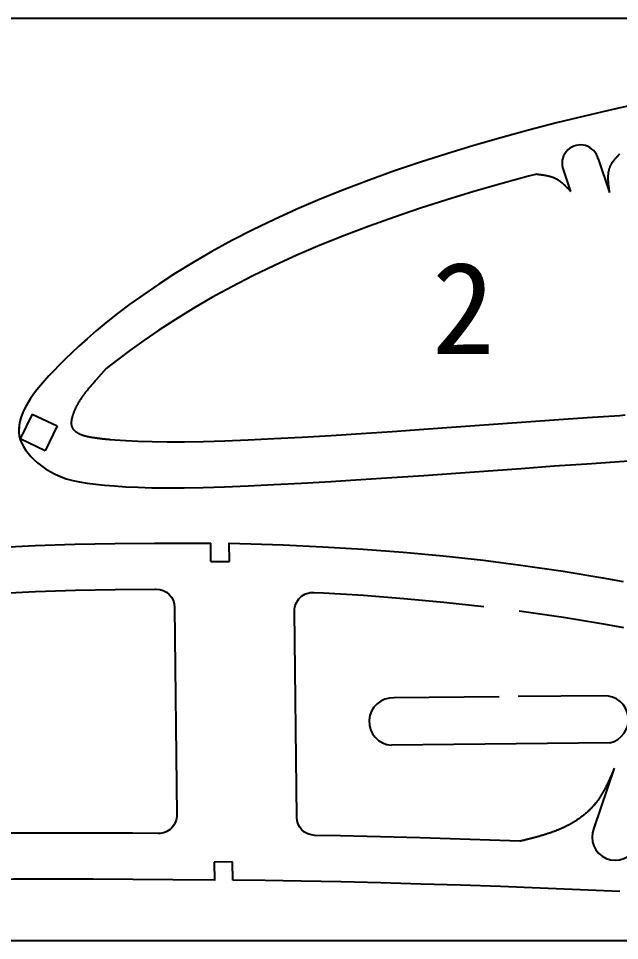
# Model space of a CAD drawing. Header units: millimetres. Extents: x -6564 to 404, y -3346 to 414.
# Drawn here: x -2293.8 to -2228.5, y -127 to -27 of the extents above; entities that cross this region are included whole.
import ezdxf

# ---------------------------------------------------------------- set-up
doc = ezdxf.new("R2010")
doc.units = ezdxf.units.MM
doc.layers.add('7', color=1, linetype='Continuous')
doc.styles.add('样式_4', font='txt', dxfattribs={"height": 10})

msp = doc.modelspace()

# ---------------------------------------------------------------- linework, layer by layer
at = {"color": 7}
for p, q in [((-1477.7821, -26.9943), (-2477.752, -26.9943)), ((-2230.863, -42.2314), (-2229.6524, -45.855)), ((-2234.726, -43.1585), (-2233.8652, -45.7454)), ((-2292.2744, -69.894), (-2293.5693, -72.6002)), ((-2292.2744, -69.894), (-2289.5683, -71.1889)), ((-2289.5683, -71.1889), (-2290.8632, -73.8951)), ((-2290.8632, -73.8951), (-2293.5693, -72.6002)), ((-2272.8719, -85.8977), (-2272.8932, -83.8978)), ((-2270.872, -85.8763), (-2270.8934, -83.8764)), ((-2272.8719, -85.8977), (-2270.872, -85.8763)), ((-2241.6205, -100.566), (-2252.9963, -100.6854)), ((-2230.2447, -100.4465), (-2239.5471, -100.5442)), ((-2229.5993, -105.5602), (-2253.2892, -105.809)), ((-2229.1246, -108.3034), (-2231.3402, -114.8164)), ((-2270.5248, -118.4536), (-2272.5247, -118.475)), ((-2272.5247, -118.475), (-2272.5034, -120.4748)), ((-2270.5034, -120.4611), (-2270.5248, -118.4536)), ((-2267.0002, -120.4801), (-2270.5034, -120.4611)), ((-2477.7821, -126.9943), (-1477.7821, -126.9943))]:
    msp.add_line(p, q, dxfattribs=at)
for points in [[(-2228.546, -41.704, 0), (-2228.566, -41.725, 0), (-2228.586, -41.746, 0), (-2228.606, -41.767, 0), (-2228.626, -41.788, 0), (-2228.646, -41.809, 0), (-2228.666, -41.831, 0), (-2228.686, -41.852, 0), (-2228.706, -41.873, 0), (-2228.726, -41.894, 0), (-2228.746, -41.915, 0), (-2228.766, -41.937, 0), (-2228.786, -41.958, 0), (-2228.806, -41.979, 0), (-2228.826, -42.001, 0), (-2228.846, -42.022, 0), (-2228.866, -42.043, 0), (-2228.886, -42.065, 0), (-2228.906, -42.086, 0), (-2228.926, -42.108, 0), (-2228.946, -42.129, 0), (-2228.966, -42.151, 0), (-2228.986, -42.172, 0), (-2229.006, -42.194, 0), (-2229.026, -42.216, 0), (-2229.046, -42.237, 0), (-2229.066, -42.259, 0), (-2229.086, -42.281, 0), (-2229.096, -42.303, 0), (-2229.116, -42.325, 0), (-2229.136, -42.347, 0), (-2229.156, -42.369, 0), (-2229.176, -42.391, 0), (-2229.186, -42.413, 0), (-2229.206, -42.435, 0), (-2229.226, -42.458, 0), (-2229.246, -42.48, 0), (-2229.256, -42.503, 0), (-2229.276, -42.525, 0), (-2229.296, -42.548, 0), (-2229.306, -42.57, 0), (-2229.326, -42.593, 0), (-2229.346, -42.616, 0), (-2229.356, -42.639, 0), (-2229.376, -42.662, 0), (-2229.386, -42.685, 0), (-2229.406, -42.708, 0), (-2229.416, -42.731, 0), (-2229.436, -42.755, 0), (-2229.446, -42.778, 0), (-2229.466, -42.802, 0), (-2229.476, -42.825, 0), (-2229.486, -42.849, 0), (-2229.506, -42.873, 0), (-2229.516, -42.897, 0), (-2229.526, -42.921, 0), (-2229.536, -42.945, 0), (-2229.556, -42.97, 0), (-2229.566, -42.994, 0), (-2229.576, -43.018, 0), (-2229.586, -43.043, 0), (-2229.596, -43.068, 0), (-2229.606, -43.093, 0), (-2229.616, -43.118, 0), (-2229.626, -43.143, 0), (-2229.636, -43.168, 0), (-2229.646, -43.193, 0), (-2229.656, -43.218, 0), (-2229.666, -43.244, 0), (-2229.676, -43.27, 0), (-2229.676, -43.295, 0), (-2229.686, -43.321, 0), (-2229.696, -43.347, 0), (-2229.706, -43.373, 0), (-2229.706, -43.399, 0), (-2229.716, -43.425, 0), (-2229.726, -43.452, 0), (-2229.726, -43.478, 0), (-2229.736, -43.504, 0), (-2229.746, -43.531, 0), (-2229.746, -43.558, 0), (-2229.756, -43.584, 0), (-2229.756, -43.611, 0), (-2229.766, -43.638, 0), (-2229.766, -43.665, 0), (-2229.766, -43.692, 0), (-2229.776, -43.719, 0), (-2229.776, -43.747, 0), (-2229.786, -43.774, 0), (-2229.786, -43.801, 0), (-2229.786, -43.829, 0), (-2229.786, -43.857, 0), (-2229.796, -43.884, 0), (-2229.796, -43.912, 0), (-2229.796, -43.94, 0), (-2229.796, -43.968, 0), (-2229.806, -43.996, 0), (-2229.806, -44.024, 0), (-2229.806, -44.052, 0), (-2229.806, -44.08, 0), (-2229.806, -44.108, 0), (-2229.806, -44.137, 0), (-2229.806, -44.165, 0), (-2229.806, -44.193, 0), (-2229.806, -44.222, 0), (-2229.806, -44.25, 0), (-2229.806, -44.279, 0), (-2229.806, -44.308, 0), (-2229.806, -44.337, 0), (-2229.806, -44.365, 0), (-2229.806, -44.394, 0), (-2229.806, -44.423, 0), (-2229.806, -44.452, 0), (-2229.806, -44.481, 0), (-2229.806, -44.51, 0), (-2229.806, -44.539, 0), (-2229.806, -44.569, 0), (-2229.796, -44.598, 0), (-2229.796, -44.627, 0), (-2229.796, -44.656, 0), (-2229.796, -44.686, 0), (-2229.796, -44.715, 0), (-2229.786, -44.745, 0), (-2229.786, -44.774, 0), (-2229.786, -44.804, 0), (-2229.786, -44.833, 0), (-2229.776, -44.863, 0), (-2229.776, -44.893, 0), (-2229.776, -44.922, 0), (-2229.776, -44.952, 0), (-2229.766, -44.982, 0), (-2229.766, -45.012, 0), (-2229.766, -45.041, 0), (-2229.756, -45.071, 0), (-2229.756, -45.101, 0), (-2229.756, -45.131, 0), (-2229.746, -45.161, 0), (-2229.746, -45.191, 0), (-2229.746, -45.221, 0), (-2229.736, -45.251, 0), (-2229.736, -45.281, 0), (-2229.726, -45.311, 0), (-2229.726, -45.341, 0), (-2229.726, -45.371, 0), (-2229.716, -45.402, 0), (-2229.716, -45.432, 0), (-2229.706, -45.462, 0), (-2229.706, -45.492, 0), (-2229.696, -45.522, 0), (-2229.696, -45.552, 0), (-2229.696, -45.583, 0), (-2229.686, -45.613, 0), (-2229.686, -45.643, 0), (-2229.676, -45.673, 0), (-2229.676, -45.704, 0), (-2229.666, -45.734, 0), (-2229.666, -45.764, 0), (-2229.666, -45.794, 0), (-2229.656, -45.825, 0), (-2229.656, -45.855, 0)], [(-2237.536, -43.876, 0), (-2237.506, -43.88, 0), (-2237.476, -43.883, 0), (-2237.456, -43.886, 0), (-2237.426, -43.889, 0), (-2237.396, -43.892, 0), (-2237.366, -43.895, 0), (-2237.346, -43.898, 0), (-2237.316, -43.901, 0), (-2237.286, -43.904, 0), (-2237.256, -43.908, 0), (-2237.236, -43.911, 0), (-2237.206, -43.914, 0), (-2237.176, -43.917, 0), (-2237.146, -43.921, 0), (-2237.126, -43.924, 0), (-2237.096, -43.928, 0), (-2237.066, -43.931, 0), (-2237.046, -43.934, 0), (-2237.016, -43.938, 0), (-2236.986, -43.942, 0), (-2236.956, -43.945, 0), (-2236.936, -43.949, 0), (-2236.906, -43.953, 0), (-2236.876, -43.957, 0), (-2236.856, -43.961, 0), (-2236.826, -43.965, 0), (-2236.796, -43.969, 0), (-2236.766, -43.973, 0), (-2236.746, -43.977, 0), (-2236.716, -43.981, 0), (-2236.686, -43.986, 0), (-2236.666, -43.99, 0), (-2236.636, -43.995, 0), (-2236.606, -43.999, 0), (-2236.586, -44.004, 0), (-2236.556, -44.009, 0), (-2236.526, -44.014, 0), (-2236.506, -44.019, 0), (-2236.476, -44.024, 0), (-2236.446, -44.029, 0), (-2236.426, -44.034, 0), (-2236.396, -44.04, 0), (-2236.376, -44.045, 0), (-2236.346, -44.051, 0), (-2236.316, -44.057, 0), (-2236.296, -44.063, 0), (-2236.266, -44.069, 0), (-2236.246, -44.075, 0), (-2236.216, -44.081, 0), (-2236.186, -44.088, 0), (-2236.166, -44.094, 0), (-2236.136, -44.101, 0), (-2236.116, -44.108, 0), (-2236.086, -44.115, 0), (-2236.066, -44.122, 0), (-2236.036, -44.13, 0), (-2236.016, -44.137, 0), (-2235.986, -44.145, 0), (-2235.966, -44.153, 0), (-2235.936, -44.161, 0), (-2235.916, -44.169, 0), (-2235.886, -44.177, 0), (-2235.866, -44.186, 0), (-2235.836, -44.194, 0), (-2235.816, -44.203, 0), (-2235.786, -44.212, 0), (-2235.766, -44.221, 0), (-2235.736, -44.231, 0), (-2235.716, -44.24, 0), (-2235.696, -44.25, 0), (-2235.666, -44.26, 0), (-2235.646, -44.27, 0), (-2235.616, -44.28, 0), (-2235.596, -44.291, 0), (-2235.576, -44.302, 0), (-2235.546, -44.313, 0), (-2235.526, -44.324, 0), (-2235.506, -44.335, 0), (-2235.476, -44.347, 0), (-2235.456, -44.359, 0), (-2235.436, -44.371, 0), (-2235.406, -44.383, 0), (-2235.386, -44.395, 0), (-2235.366, -44.408, 0), (-2235.346, -44.421, 0), (-2235.316, -44.434, 0), (-2235.296, -44.447, 0), (-2235.276, -44.461, 0), (-2235.256, -44.474, 0), (-2235.236, -44.488, 0), (-2235.206, -44.502, 0), (-2235.186, -44.516, 0), (-2235.166, -44.531, 0), (-2235.146, -44.545, 0), (-2235.126, -44.56, 0), (-2235.106, -44.575, 0), (-2235.076, -44.59, 0), (-2235.056, -44.605, 0), (-2235.036, -44.621, 0), (-2235.016, -44.636, 0), (-2234.996, -44.652, 0), (-2234.976, -44.668, 0), (-2234.956, -44.684, 0), (-2234.936, -44.7, 0), (-2234.916, -44.717, 0), (-2234.896, -44.733, 0), (-2234.866, -44.75, 0), (-2234.846, -44.766, 0), (-2234.826, -44.783, 0), (-2234.806, -44.8, 0), (-2234.786, -44.818, 0), (-2234.766, -44.835, 0), (-2234.746, -44.852, 0), (-2234.726, -44.87, 0), (-2234.706, -44.888, 0), (-2234.686, -44.905, 0), (-2234.666, -44.923, 0), (-2234.646, -44.941, 0), (-2234.626, -44.96, 0), (-2234.606, -44.978, 0), (-2234.586, -44.996, 0), (-2234.566, -45.015, 0), (-2234.546, -45.033, 0), (-2234.526, -45.052, 0), (-2234.506, -45.071, 0), (-2234.496, -45.089, 0), (-2234.476, -45.108, 0), (-2234.456, -45.127, 0), (-2234.436, -45.147, 0), (-2234.416, -45.166, 0), (-2234.396, -45.185, 0), (-2234.376, -45.204, 0), (-2234.356, -45.224, 0), (-2234.336, -45.243, 0), (-2234.316, -45.263, 0), (-2234.296, -45.282, 0), (-2234.276, -45.302, 0), (-2234.256, -45.322, 0), (-2234.246, -45.342, 0), (-2234.226, -45.362, 0), (-2234.206, -45.381, 0), (-2234.186, -45.401, 0), (-2234.166, -45.421, 0), (-2234.146, -45.441, 0), (-2234.126, -45.462, 0), (-2234.106, -45.482, 0), (-2234.086, -45.502, 0), (-2234.076, -45.522, 0), (-2234.056, -45.542, 0), (-2234.036, -45.562, 0), (-2234.016, -45.583, 0), (-2233.996, -45.603, 0), (-2233.976, -45.623, 0), (-2233.956, -45.644, 0), (-2233.936, -45.664, 0), (-2233.926, -45.684, 0), (-2233.906, -45.705, 0), (-2233.886, -45.725, 0), (-2233.866, -45.745, 0)], [(-2285.316, -66.189, 0), (-2285.346, -66.227, 0), (-2285.386, -66.266, 0), (-2285.416, -66.305, 0), (-2285.456, -66.344, 0), (-2285.486, -66.383, 0), (-2285.526, -66.421, 0), (-2285.556, -66.46, 0), (-2285.596, -66.499, 0), (-2285.626, -66.538, 0), (-2285.666, -66.577, 0), (-2285.696, -66.616, 0), (-2285.726, -66.655, 0), (-2285.766, -66.694, 0), (-2285.796, -66.733, 0), (-2285.836, -66.773, 0), (-2285.866, -66.812, 0), (-2285.906, -66.851, 0), (-2285.936, -66.891, 0), (-2285.976, -66.93, 0), (-2286.006, -66.97, 0), (-2286.036, -67.009, 0), (-2286.076, -67.049, 0), (-2286.106, -67.089, 0), (-2286.136, -67.129, 0), (-2286.176, -67.169, 0), (-2286.206, -67.209, 0), (-2286.246, -67.249, 0), (-2286.276, -67.289, 0), (-2286.306, -67.33, 0), (-2286.336, -67.37, 0), (-2286.376, -67.411, 0), (-2286.406, -67.452, 0), (-2286.436, -67.493, 0), (-2286.476, -67.534, 0), (-2286.506, -67.575, 0), (-2286.536, -67.617, 0), (-2286.566, -67.658, 0), (-2286.596, -67.7, 0), (-2286.636, -67.742, 0), (-2286.666, -67.784, 0), (-2286.696, -67.826, 0), (-2286.726, -67.868, 0), (-2286.756, -67.911, 0), (-2286.786, -67.953, 0), (-2286.816, -67.996, 0), (-2286.846, -68.039, 0), (-2286.876, -68.083, 0), (-2286.906, -68.126, 0), (-2286.936, -68.17, 0), (-2286.966, -68.214, 0), (-2286.996, -68.258, 0), (-2287.026, -68.302, 0), (-2287.056, -68.346, 0), (-2287.086, -68.391, 0), (-2287.116, -68.436, 0), (-2287.136, -68.481, 0), (-2287.166, -68.527, 0), (-2287.196, -68.572, 0), (-2287.226, -68.618, 0), (-2287.246, -68.664, 0), (-2287.276, -68.711, 0), (-2287.306, -68.757, 0), (-2287.326, -68.804, 0), (-2287.356, -68.851, 0), (-2287.386, -68.899, 0), (-2287.406, -68.946, 0), (-2287.436, -68.994, 0), (-2287.456, -69.042, 0), (-2287.486, -69.091, 0), (-2287.506, -69.14, 0), (-2287.526, -69.189, 0), (-2287.556, -69.238, 0), (-2287.576, -69.288, 0), (-2287.606, -69.338, 0), (-2287.626, -69.388, 0), (-2287.646, -69.439, 0), (-2287.666, -69.49, 0), (-2287.686, -69.541, 0), (-2287.716, -69.592, 0), (-2287.736, -69.644, 0), (-2287.756, -69.696, 0), (-2287.776, -69.749, 0), (-2287.796, -69.802, 0), (-2287.816, -69.855, 0), (-2287.836, -69.908, 0), (-2287.856, -69.962, 0), (-2287.866, -70.015, 0), (-2287.886, -70.069, 0), (-2287.906, -70.122, 0), (-2287.916, -70.176, 0), (-2287.936, -70.229, 0), (-2287.946, -70.282, 0), (-2287.966, -70.335, 0), (-2287.976, -70.388, 0), (-2287.986, -70.44, 0), (-2287.996, -70.493, 0), (-2288.006, -70.544, 0), (-2288.016, -70.595, 0), (-2288.016, -70.646, 0), (-2288.026, -70.696, 0), (-2288.026, -70.745, 0), (-2288.026, -70.794, 0), (-2288.036, -70.842, 0), (-2288.036, -70.889, 0), (-2288.026, -70.935, 0), (-2288.026, -70.981, 0), (-2288.026, -71.025, 0), (-2288.016, -71.069, 0), (-2288.006, -71.112, 0), (-2287.996, -71.154, 0), (-2287.986, -71.195, 0), (-2287.976, -71.235, 0), (-2287.956, -71.274, 0), (-2287.946, -71.313, 0), (-2287.926, -71.351, 0), (-2287.906, -71.388, 0), (-2287.886, -71.424, 0), (-2287.866, -71.459, 0), (-2287.846, -71.494, 0), (-2287.816, -71.527, 0), (-2287.796, -71.561, 0), (-2287.766, -71.593, 0), (-2287.736, -71.625, 0), (-2287.716, -71.655, 0), (-2287.676, -71.686, 0), (-2287.646, -71.715, 0), (-2287.616, -71.744, 0), (-2287.586, -71.772, 0), (-2287.546, -71.8, 0), (-2287.506, -71.826, 0), (-2287.476, -71.853, 0), (-2287.436, -71.878, 0), (-2287.396, -71.903, 0), (-2287.356, -71.927, 0), (-2287.316, -71.951, 0), (-2287.266, -71.974, 0), (-2287.226, -71.997, 0), (-2287.176, -72.019, 0), (-2287.136, -72.04, 0), (-2287.086, -72.061, 0), (-2287.036, -72.081, 0), (-2286.986, -72.101, 0), (-2286.936, -72.12, 0), (-2286.886, -72.139, 0), (-2286.836, -72.157, 0), (-2286.786, -72.175, 0), (-2286.736, -72.193, 0), (-2286.676, -72.209, 0), (-2286.626, -72.226, 0), (-2286.566, -72.242, 0), (-2286.506, -72.257, 0), (-2286.456, -72.272, 0), (-2286.396, -72.287, 0), (-2286.336, -72.301, 0), (-2286.276, -72.315, 0), (-2286.216, -72.329, 0), (-2286.156, -72.342, 0), (-2286.096, -72.355, 0), (-2286.036, -72.367, 0), (-2285.966, -72.379, 0), (-2285.906, -72.391, 0), (-2285.846, -72.402, 0), (-2285.776, -72.414, 0), (-2285.716, -72.424, 0), (-2285.646, -72.435, 0), (-2285.586, -72.445, 0), (-2285.516, -72.455, 0), (-2285.446, -72.465, 0), (-2285.386, -72.475, 0), (-2285.316, -72.484, 0), (-2285.246, -72.493, 0), (-2285.176, -72.502, 0), (-2285.116, -72.511, 0), (-2285.046, -72.519, 0), (-2284.976, -72.527, 0), (-2284.906, -72.535, 0), (-2284.836, -72.543, 0), (-2284.766, -72.551, 0), (-2284.696, -72.559, 0), (-2284.626, -72.567, 0), (-2284.556, -72.574, 0), (-2284.476, -72.581, 0), (-2284.406, -72.589, 0), (-2284.336, -72.596, 0), (-2284.266, -72.603, 0), (-2284.196, -72.61, 0), (-2284.126, -72.617, 0), (-2284.056, -72.624, 0), (-2283.976, -72.631, 0), (-2283.906, -72.637, 0), (-2283.836, -72.644, 0)], [(-2229.1259, -108.3035, 0), (-2229.1552, -108.3708, 0), (-2229.1845, -108.4371, 0), (-2229.2138, -108.5044, 0), (-2229.2331, -108.5706, 0), (-2229.2623, -108.638, 0), (-2229.2916, -108.7043, 0), (-2229.3209, -108.7716, 0), (-2229.3502, -108.8379, 0), (-2229.3795, -108.9052, 0), (-2229.4088, -108.9715, 0), (-2229.4381, -109.0379, 0), (-2229.4674, -109.1052, 0), (-2229.4967, -109.1715, 0), (-2229.526, -109.2378, 0), (-2229.5553, -109.3041, 0), (-2229.5846, -109.3704, 0), (-2229.6139, -109.4357, 0), (-2229.6432, -109.5021, 0), (-2229.6725, -109.5674, 0), (-2229.7018, -109.6337, 0), (-2229.7311, -109.699, 0), (-2229.7604, -109.7643, 0), (-2229.7897, -109.8296, 0), (-2229.819, -109.895, 0), (-2229.8583, -109.9604, 0), (-2229.8876, -110.0247, 0), (-2229.9169, -110.09, 0), (-2229.9462, -110.1543, 0), (-2229.9855, -110.2188, 0), (-2230.0149, -110.2831, 0), (-2230.0442, -110.3474, 0), (-2230.0735, -110.4107, 0), (-2230.1128, -110.4741, 0), (-2230.1422, -110.5374, 0), (-2230.1815, -110.6009, 0), (-2230.2108, -110.6642, 0), (-2230.2501, -110.7266, 0), (-2230.2795, -110.7889, 0), (-2230.3188, -110.8513, 0), (-2230.3482, -110.9137, 0), (-2230.3875, -110.9751, 0), (-2230.4169, -111.0364, 0), (-2230.4562, -111.0978, 0), (-2230.4955, -111.1592, 0), (-2230.5349, -111.2197, 0), (-2230.5643, -111.28, 0), (-2230.6036, -111.3404, 0), (-2230.643, -111.3998, 0), (-2230.6824, -111.4592, 0), (-2230.7217, -111.5187, 0), (-2230.7611, -111.5781, 0), (-2230.8005, -111.6365, 0), (-2230.8399, -111.6949, 0), (-2230.8792, -111.7524, 0), (-2230.9186, -111.8098, 0), (-2230.968, -111.8673, 0), (-2231.0074, -111.9237, 0), (-2231.0468, -111.9812, 0), (-2231.0962, -112.0367, 0), (-2231.1356, -112.0931, 0), (-2231.1851, -112.1476, 0), (-2231.2245, -112.2031, 0), (-2231.2739, -112.2576, 0), (-2231.3133, -112.312, 0), (-2231.3627, -112.3656, 0), (-2231.4122, -112.4191, 0), (-2231.4616, -112.4726, 0), (-2231.501, -112.525, 0), (-2231.5505, -112.5776, 0), (-2231.5999, -112.6291, 0), (-2231.6494, -112.6806, 0), (-2231.6989, -112.7312, 0), (-2231.7583, -112.7828, 0), (-2231.8078, -112.8323, 0), (-2231.8573, -112.8829, 0), (-2231.9067, -112.9314, 0), (-2231.9562, -112.9809, 0), (-2232.0157, -113.0296, 0), (-2232.0652, -113.0781, 0), (-2232.1147, -113.1256, 0), (-2232.1742, -113.1732, 0), (-2232.2237, -113.2198, 0), (-2232.2832, -113.2664, 0), (-2232.3427, -113.3131, 0), (-2232.3922, -113.3586, 0), (-2232.4517, -113.4042, 0), (-2232.5013, -113.4487, 0), (-2232.5608, -113.4934, 0), (-2232.6203, -113.537, 0), (-2232.6799, -113.5807, 0), (-2232.7394, -113.6243, 0), (-2232.789, -113.6668, 0), (-2232.8485, -113.7095, 0), (-2232.9081, -113.7511, 0), (-2232.9676, -113.7927, 0), (-2233.0272, -113.8344, 0), (-2233.0867, -113.875, 0), (-2233.1463, -113.9147, 0), (-2233.2059, -113.9553, 0), (-2233.2655, -113.9939, 0), (-2233.3251, -114.0336, 0), (-2233.3947, -114.0723, 0), (-2233.4543, -114.1099, 0), (-2233.5139, -114.1476, 0), (-2233.5735, -114.1852, 0), (-2233.6331, -114.2219, 0), (-2233.7027, -114.2586, 0), (-2233.7623, -114.2942, 0), (-2233.8219, -114.3299, 0), (-2233.8816, -114.3645, 0), (-2233.9512, -114.3993, 0), (-2234.0108, -114.4339, 0), (-2234.0705, -114.4675, 0), (-2234.1401, -114.5013, 0), (-2234.1998, -114.5339, 0), (-2234.2694, -114.5667, 0), (-2234.3291, -114.5983, 0), (-2234.3888, -114.6299, 0), (-2234.4584, -114.6617, 0), (-2234.5181, -114.6923, 0), (-2234.5878, -114.7231, 0), (-2234.6475, -114.7537, 0), (-2234.7172, -114.7834, 0), (-2234.7768, -114.8131, 0), (-2234.8465, -114.8418, 0), (-2234.9062, -114.8705, 0), (-2234.9759, -114.8992, 0), (-2235.0456, -114.927, 0), (-2235.1054, -114.9546, 0), (-2235.1751, -114.9823, 0), (-2235.2348, -115.009, 0), (-2235.3045, -115.0357, 0), (-2235.3742, -115.0625, 0), (-2235.434, -115.0881, 0), (-2235.5037, -115.1138, 0), (-2235.5734, -115.1396, 0), (-2235.6332, -115.1642, 0), (-2235.7029, -115.189, 0), (-2235.7726, -115.2137, 0), (-2235.8424, -115.2385, 0), (-2235.9021, -115.2621, 0), (-2235.9719, -115.2858, 0), (-2236.0416, -115.3096, 0), (-2236.1114, -115.3323, 0), (-2236.1712, -115.355, 0), (-2236.2409, -115.3777, 0), (-2236.3107, -115.4005, 0), (-2236.3804, -115.4232, 0), (-2236.4502, -115.445, 0), (-2236.52, -115.4667, 0), (-2236.5798, -115.4883, 0), (-2236.6495, -115.5091, 0), (-2236.7193, -115.5308, 0), (-2236.7891, -115.5516, 0), (-2236.8589, -115.5723, 0), (-2236.9287, -115.5931, 0), (-2236.9984, -115.6128, 0), (-2237.0682, -115.6335, 0), (-2237.128, -115.6532, 0), (-2237.1978, -115.6729, 0), (-2237.2676, -115.6927, 0), (-2237.3374, -115.7114, 0), (-2237.4072, -115.7312, 0), (-2237.477, -115.7499, 0), (-2237.5468, -115.7697, 0), (-2237.6166, -115.7884, 0), (-2237.6864, -115.8071, 0), (-2237.7562, -115.8259, 0), (-2237.826, -115.8436, 0), (-2237.8958, -115.8624, 0), (-2237.9657, -115.8801, 0), (-2238.0355, -115.8989, 0), (-2238.1053, -115.9166, 0), (-2238.1751, -115.9344, 0), (-2238.2449, -115.9521, 0), (-2238.3147, -115.9699, 0), (-2238.3845, -115.9876, 0), (-2238.4543, -116.0053, 0), (-2238.5242, -116.0231, 0), (-2238.594, -116.0408, 0), (-2238.6638, -116.0576, 0), (-2238.7336, -116.0753, 0), (-2238.8034, -116.0921, 0), (-2238.8733, -116.1098, 0), (-2238.9431, -116.1266, 0), (-2239.0129, -116.1443, 0), (-2239.0827, -116.1611, 0), (-2239.1525, -116.1778, 0), (-2239.2224, -116.1955, 0), (-2239.2922, -116.2123, 0), (-2239.362, -116.23, 0)]]:
    msp.add_polyline3d(points, dxfattribs=at)
for centre, radius, start, end in [((-2232.7945, -42.6948), 1.9864, 13.492576, 193.498791), ((-2253.1428, -103.2472), 2.566, 86.728374, 266.728374), ((-2230.1719, -103.0349), 2.5894, 282.776366, 91.611115), ((-2229.0301, -115.7809), 2.5034, 157.339215, 337.339215)]:
    msp.add_arc(centre, radius, start, end, dxfattribs=at)
at = {"layer": '7', "color": 7, "linetype": 'Continuous'}
for points in [[(-2226.2021, -36.192), (-2229.2875, -36.8668), (-2232.3532, -37.5762), (-2235.3981, -38.3234), (-2238.4182, -39.1055), (-2241.4116, -39.9245), (-2244.3641, -40.773), (-2247.2748, -41.66), (-2250.1406, -42.5785), (-2252.9506, -43.534), (-2255.7058, -44.5215), (-2258.392, -45.5403), (-2261.0073, -46.5927), (-2263.5446, -47.6748), (-2265.9927, -48.781), (-2268.3439, -49.9207), (-2270.6049, -51.0855), (-2272.7615, -52.2669), (-2274.8062, -53.4543), (-2276.7276, -54.636), (-2278.5161, -55.7943), (-2280.1622, -56.9155), (-2281.6616, -57.9878), (-2283.016, -59.0092), (-2284.2364, -59.9732), (-2285.3307, -60.8775), (-2286.3099, -61.7279), (-2287.1882, -62.5237), (-2287.9786, -63.2646), (-2288.6901, -63.9562), (-2289.335, -64.6), (-2289.9213, -65.1999), (-2290.4552, -65.7607), (-2290.937, -66.2902), (-2291.3739, -66.7952), (-2291.767, -67.2788), (-2292.1195, -67.7458), (-2292.4364, -68.197), (-2292.7189, -68.6354), (-2292.964, -69.0641), (-2293.1738, -69.485), (-2293.3523, -69.8971), (-2293.4926, -70.3034), (-2293.5956, -70.7041), (-2293.6653, -71.0959), (-2293.6937, -71.4791)], [(-2230.863, -42.2314), (-2230.863, -42.2314)], [(-2237.534, -43.8765), (-2238.4182, -44.1055), (-2241.4116, -44.9245), (-2244.3641, -45.773), (-2247.2748, -46.66), (-2250.1406, -47.5785), (-2252.9506, -48.534), (-2255.7058, -49.5215), (-2258.392, -50.5403), (-2261.0073, -51.5927), (-2263.5446, -52.6748), (-2265.9927, -53.781), (-2268.3439, -54.9207), (-2270.6049, -56.0855), (-2272.7615, -57.2669), (-2274.8062, -58.4543), (-2276.7276, -59.636), (-2278.5161, -60.7943), (-2280.1622, -61.9155), (-2281.6616, -62.9878), (-2283.016, -64.0092), (-2284.2364, -64.9732), (-2285.3136, -66.1887)], [(-2283.8359, -72.6444), (-2283.2922, -72.6899), (-2282.0903, -72.7719), (-2280.7547, -72.8366), (-2279.2666, -72.8875), (-2277.6065, -72.9145), (-2275.7523, -72.9122), (-2273.6848, -72.8753), (-2271.3766, -72.7968), (-2268.8192, -72.686), (-2266.0156, -72.5458), (-2263.0092, -72.3876), (-2259.845, -72.2079), (-2256.5711, -72.009), (-2253.2053, -71.7854), (-2249.7669, -71.5482), (-2246.274, -71.297), (-2242.7389, -71.0422), (-2239.1858, -70.785), (-2235.6267, -70.5301), (-2232.0708, -70.28), (-2228.5172, -70.0359), (-2227.9375, -69.9971)], [(-2293.6937, -71.0959), (-2293.7221, -71.4791), (-2293.7145, -71.8636), (-2293.6601, -72.2538), (-2293.5577, -72.6446), (-2293.4111, -73.0319), (-2293.2213, -73.4138), (-2292.9893, -73.7881), (-2292.7189, -74.1538), (-2292.4122, -74.5127), (-2292.0681, -74.8609), (-2291.6877, -75.1984), (-2291.273, -75.5301), (-2290.8187, -75.8441), (-2290.3218, -76.1436), (-2289.7844, -76.4256), (-2289.199, -76.6831), (-2288.5614, -76.9055), (-2287.8678, -77.1009), (-2287.1149, -77.2622), (-2286.293, -77.393), (-2285.3943, -77.5034), (-2284.408, -77.5989), (-2283.3205, -77.6899), (-2282.1187, -77.7719), (-2280.7831, -77.8366), (-2279.295, -77.8875), (-2277.6349, -77.9145), (-2275.7807, -77.9122), (-2273.7132, -77.8753), (-2271.405, -77.7968), (-2268.8476, -77.686), (-2266.044, -77.5458), (-2263.0376, -77.3876), (-2259.8734, -77.2079), (-2256.5995, -77.009), (-2253.2337, -76.7854), (-2249.7953, -76.5482), (-2246.3024, -76.297), (-2242.7673, -76.0422), (-2239.2142, -75.785), (-2235.6551, -75.5301), (-2232.0992, -75.28), (-2228.5456, -75.0359), (-2224.9931, -74.7977)], [(-2368.0691, -95.7916), (-2364.774, -94.8845), (-2360.5068, -93.7763), (-2356.2223, -92.7303), (-2351.9222, -91.7485), (-2347.6789, -90.8459), (-2343.4243, -90.0038), (-2339.1585, -89.2211), (-2334.8836, -88.4961), (-2330.5986, -87.8266), (-2326.3046, -87.2117), (-2322.0029, -86.6484), (-2317.7212, -86.1383), (-2313.4348, -85.679), (-2309.1446, -85.2716), (-2304.8497, -84.914), (-2300.5509, -84.6093), (-2296.2482, -84.3574), (-2291.9417, -84.1575), (-2287.6263, -84.0121), (-2283.3119, -83.9208), (-2278.9954, -83.8865), (-2274.6808, -83.9084), (-2272.8932, -83.8978)], [(-2270.8929, -83.9164), (-2265.0478, -84.0873), (-2260.7335, -84.2885), (-2256.3706, -84.5541), (-2252.0132, -84.8861), (-2247.6631, -85.2867), (-2243.321, -85.7597), (-2238.9878, -86.3084), (-2234.6654, -86.9358), (-2230.3546, -87.6449), (-2228.1579, -88.0393)], [(-2239.4352, -91.2447), (-2238.9345, -91.3081), (-2234.6121, -91.9355), (-2230.3013, -92.6446), (-2228.1047, -93.039)], [(-2272.5036, -120.4526), (-2277.025, -120.4004), (-2281.3403, -120.3645), (-2285.6579, -120.3428), (-2289.9757, -120.3351), (-2294.2887, -120.3411), (-2298.6, -120.3611), (-2302.9106, -120.3931), (-2307.2215, -120.4381), (-2311.5317, -120.495), (-2315.8434, -120.5631), (-2320.1555, -120.6422), (-2324.4649, -120.7322), (-2328.7729, -120.8321), (-2333.0792, -120.942), (-2337.3861, -121.0619), (-2341.6924, -121.1917), (-2345.9991, -121.3317), (-2350.3065, -121.4796), (-2354.6122, -121.6375), (-2358.9166, -121.8033), (-2363.2205, -121.9761), (-2367.5232, -122.1549), (-2367.7879, -122.1662)], [(-2228.5058, -121.6637), (-2232.8272, -121.4799), (-2237.1478, -121.3091), (-2241.4688, -121.1494), (-2245.7892, -121.0026), (-2250.1108, -120.8689), (-2254.4336, -120.7493), (-2258.7578, -120.6428), (-2263.0751, -120.551), (-2267.0002, -120.4801)]]:
    msp.add_lwpolyline(points, dxfattribs=at)
for points in [[(-2328.3983, -92.5188), (-2326.2513, -92.2114), (-2321.9496, -91.6481), (-2317.6679, -91.138), (-2313.3816, -90.6787), (-2309.0913, -90.2713), (-2304.7964, -89.9137), (-2300.4976, -89.609), (-2296.1949, -89.3572), (-2291.8885, -89.1572), (-2287.573, -89.0118), (-2283.2586, -88.9205), (-2278.9421, -88.8862), (-2278.8089, -88.8869, -0.4096123), (-2276.8192, -90.8656), (-2276.5794, -113.3668)], [(-2239.3616, -116.2295), (-2241.5221, -116.1497), (-2245.8425, -116.0029), (-2250.1641, -115.8692), (-2254.4869, -115.7496), (-2258.8111, -115.6431), (-2261.6159, -115.5834, -0.4048918), (-2263.5733, -113.6052), (-2263.8115, -91.2589, -0.4310848), (-2261.7184, -89.2398), (-2260.6802, -89.2882), (-2256.3173, -89.5538), (-2251.9599, -89.8859), (-2247.6098, -90.2864), (-2243.2677, -90.7595)], [(-2276.5794, -113.3668, -0.4197818), (-2278.5959, -115.3881), (-2281.3936, -115.3648), (-2285.7112, -115.3431), (-2290.029, -115.3354), (-2294.342, -115.3414), (-2298.6533, -115.3614), (-2301.7444, -115.3843)]]:
    msp.add_lwpolyline(points, format="xyb", dxfattribs=at)

# ---------------------------------------------------------------- texts
at = {"color": 7, "insert": (-2248.8985, -53.3906), "char_height": 10, "attachment_point": 1, "style": '样式_4'}
msp.add_mtext_dynamic_manual_height_columns('2', width=8.923218, gutter_width=50, heights=[0], dxfattribs=at)

doc.saveas('drawing.dxf')
